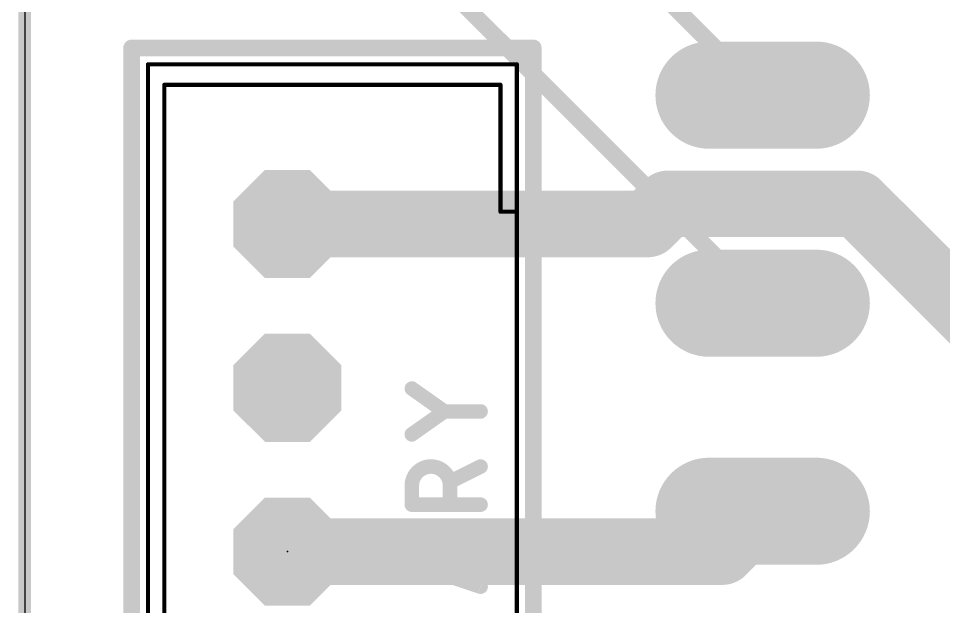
# Model space of a CAD drawing. Extents: x -0.1 to 41.6, y -0.1 to 60.7.
# Drawn here: x -0.08 to 11.21, y 6.33 to 13.51 of the extents above; entities that cross this region are included whole.
import ezdxf

# ---------------------------------------------------------------- set-up
doc = ezdxf.new("R2010")
doc.units = 0
for name, color, linetype in [('1', 12, 'CONTINUOUS'), ('16', 132, 'CONTINUOUS'), ('17', 110, 'CONTINUOUS'), ('20', 31, 'CONTINUOUS'), ('21', 253, 'CONTINUOUS'), ('23', 53, 'CONTINUOUS'), ('25', 253, 'CONTINUOUS'), ('51', 253, 'CONTINUOUS')]:
    doc.layers.add(name, color=color, linetype=linetype)

# ---------------------------------------------------------------- blocks, each defined once
blk = doc.blocks.new('OCTAGONP')
at = {"const_width": 0.5}
blk.add_lwpolyline([(-0.25, -0.1036), (-0.25, 0.1036), (-0.1036, 0.25), (0.1036, 0.25), (0.25, 0.1036), (0.25, -0.1036), (0.1036, -0.25), (-0.1036, -0.25), (-0.25, -0.1036), (-0.25, 0.1036)], dxfattribs=at)
blk = doc.blocks.new('LONGP100')
at = {"const_width": 1}
blk.add_lwpolyline([(-0.5, 0), (0.5, 0)], dxfattribs=at)
at = {"const_width": 0.5}
for points in [[(-0.5, 0.25, 1), (-0.5, -0.25)], [(0.5, -0.25, 1), (0.5, 0.25)]]:
    blk.add_lwpolyline(points, format="xyb", dxfattribs=at)

msp = doc.modelspace()

# ---------------------------------------------------------------- linework, layer by layer
at = {"layer": '1'}
for points, const_width in [([(0, 0), (0, 60.579)], 0.1524), ([(7.5998, 11), (7.8456, 11.2458)], 0.8128), ([(7.8456, 11.2458), (10.1584, 11.2458)], 0.8128), ([(10.1584, 11.2458), (13.1996, 8.2046)], 0.8128), ([(3.2037, 11), (7.5998, 11)], 0.8128), ([(8.509, 7), (9.002, 7.493)], 0.8128), ([(3.2037, 7), (8.509, 7)], 0.8128)]:
    msp.add_lwpolyline(points, dxfattribs=dict(at, const_width=const_width))
at = {"layer": '1', "const_width": 0.4064}
for points in [[(7.8456, 11.449, 1), (7.8456, 11.0426)], [(7.9893, 11.1021, 1), (7.702, 11.3895)], [(10.302, 11.3895, 1), (10.0147, 11.1021)], [(10.1584, 11.0426, 1), (10.1584, 11.449)], [(3.2037, 11.2032, 1), (3.2037, 10.7968)], [(7.5998, 10.7968, 1), (7.5998, 11.2032)], [(7.4562, 11.1437, 1), (7.7435, 10.8563)], [(9.1457, 7.3493, 1), (8.8583, 7.6367)], [(3.2037, 7.2032, 1), (3.2037, 6.7968)], [(8.3653, 7.1437, 1), (8.6527, 6.8563)], [(8.509, 6.7968, 1), (8.509, 7.2032)]]:
    msp.add_lwpolyline(points, format="xyb", dxfattribs=at)
at = {"layer": '16'}
for points, const_width in [([(0, 0), (0, 60.579)], 0.1524), ([(9.002, 12.573), (5.08, 16.495)], 0.2032), ([(9.002, 10.033), (5.08, 13.955)], 0.2032)]:
    msp.add_lwpolyline(points, dxfattribs=dict(at, const_width=const_width))
at = {"layer": '16', "const_width": 0.1016}
for points in [[(8.9661, 12.5371, 1), (9.0379, 12.6089)], [(8.9661, 9.9971, 1), (9.0379, 10.0689)]]:
    msp.add_lwpolyline(points, format="xyb", dxfattribs=at)
at = {"layer": '20'}
msp.add_line((0, 60.63), (0, 0), dxfattribs=at)
at = {"layer": '21', "const_width": 0.2032}
for points in [[(1.3037, 0.85), (1.3037, 13.15)], [(1.3037, 13.15), (6.2037, 13.15)], [(6.2037, 13.15), (6.2037, 0.85)]]:
    msp.add_lwpolyline(points, dxfattribs=at)
at = {"layer": '21', "const_width": 0.1016}
for points in [[(1.3545, 13.15, 1), (1.2529, 13.15)], [(1.3037, 13.2008, 1), (1.3037, 13.0992)], [(6.2545, 13.15, 1), (6.1529, 13.15)], [(6.2037, 13.0992, 1), (6.2037, 13.2008)]]:
    msp.add_lwpolyline(points, format="xyb", dxfattribs=at)
at = {"layer": '23'}
msp.add_point((3.2037, 7), dxfattribs=at)
at = {"layer": '25', "const_width": 0.1778}
for points in [[(5.1184, 8.7114), (4.7226, 8.9908)], [(4.7226, 8.432), (5.1184, 8.7114)], [(5.5608, 8.7114), (5.1184, 8.7114)], [(5.5608, 8.0392), (5.1883, 7.8529)], [(4.7226, 7.5735), (4.7226, 7.8063)], [(5.1883, 7.8063), (5.1883, 7.5735)], [(5.5608, 7.5735), (4.7226, 7.5735)], [(4.7226, 6.8521), (5.5608, 7.1315)], [(5.3513, 7.0616), (5.3513, 6.6425)], [(5.5608, 6.5727), (4.7226, 6.8521)]]:
    msp.add_lwpolyline(points, dxfattribs=at)
at = {"layer": '25'}
for points, const_width in [([(4.7483, 9.0271, 1), (4.697, 8.9544)], 0.0889), ([(5.1184, 8.7558, 1), (5.1184, 8.6669)], 0.0889), ([(5.1441, 8.675, 1), (5.0928, 8.7477)], 0.0889), ([(5.0928, 8.675, 1), (5.1441, 8.7477)], 0.0889), ([(5.5608, 8.6669, 1), (5.5608, 8.7558)], 0.0889), ([(4.697, 8.4683, 1), (4.7483, 8.3956)], 0.0889), ([(5.1883, 7.8063, 1), (4.7226, 7.8063)], 0.1778), ([(5.5807, 7.9994, 1), (5.5409, 8.0789)], 0.0889), ([(5.1684, 7.8927, 1), (5.2082, 7.8132)], 0.0889), ([(4.7671, 7.8063, 1), (4.6782, 7.8063)], 0.0889), ([(4.6782, 7.8063, 1), (4.7671, 7.8063)], 0.0889), ([(5.2327, 7.8063, 1), (5.1438, 7.8063)], 0.0889), ([(5.1438, 7.8063, 1), (5.2327, 7.8063)], 0.0889), ([(4.7226, 7.618, 1), (4.7226, 7.5291)], 0.0889), ([(4.6782, 7.5735, 1), (4.7671, 7.5735)], 0.0889), ([(5.1438, 7.5735, 1), (5.2327, 7.5735)], 0.0889), ([(5.5608, 7.5291, 1), (5.5608, 7.618)], 0.0889), ([(5.3957, 7.0616, 1), (5.3068, 7.0616)], 0.0889), ([(5.5749, 7.0893, 1), (5.5468, 7.1737)], 0.0889), ([(4.7367, 6.8943, 1), (4.7086, 6.8099)], 0.0889), ([(4.7086, 6.8943, 1), (4.7367, 6.8099)], 0.0889), ([(5.3068, 6.6425, 1), (5.3957, 6.6425)], 0.0889), ([(5.5468, 6.5305, 1), (5.5749, 6.6149)], 0.0889)]:
    msp.add_lwpolyline(points, format="xyb", dxfattribs=dict(at, const_width=const_width))
at = {"layer": '51', "const_width": 0.0508}
for points in [[(1.5037, 1.05), (1.5037, 12.95)], [(1.5037, 12.95), (6.0037, 12.95)], [(6.0037, 12.95), (6.0037, 11.15)], [(1.7037, 12.7), (1.7037, 1.3)], [(5.8037, 12.7), (1.7037, 12.7)], [(5.8037, 12.7), (5.8037, 11.15)], [(6.0037, 11.15), (5.8037, 11.15)], [(6.0037, 11.15), (6.0037, 2.85)]]:
    msp.add_lwpolyline(points, dxfattribs=at)
at = {"layer": '51', "const_width": 0.0254}
for points in [[(1.5164, 12.95, 1), (1.491, 12.95)], [(1.5037, 12.9627, 1), (1.5037, 12.9373)], [(6.0164, 12.95, 1), (5.991, 12.95)], [(6.0037, 12.9373, 1), (6.0037, 12.9627)], [(1.7164, 12.7, 1), (1.691, 12.7)], [(1.7037, 12.7127, 1), (1.7037, 12.6873)], [(5.8164, 12.7, 1), (5.791, 12.7)], [(5.8037, 12.6873, 1), (5.8037, 12.7127)], [(5.8037, 11.1627, 1), (5.8037, 11.1373)], [(6.0164, 11.15, 1), (5.991, 11.15)], [(6.0037, 11.1373, 1), (6.0037, 11.1627)], [(5.791, 11.15, 1), (5.8164, 11.15)], [(5.991, 11.15, 1), (6.0164, 11.15)]]:
    msp.add_lwpolyline(points, format="xyb", dxfattribs=at)

# ---------------------------------------------------------------- block references
at = {"layer": '17', "rotation": 180}
for name, p, xscale, yscale in [('LONGP100', (9.002, 12.573), 1.308, 1.308), ('LONGP100', (9.002, 12.573), 1.308, 1.308), ('OCTAGONP', (3.2037, 11), 1.3208, 1.3208), ('OCTAGONP', (3.2037, 11), 1.3208, 1.3208), ('LONGP100', (9.002, 10.033), 1.308, 1.308), ('LONGP100', (9.002, 10.033), 1.308, 1.308), ('OCTAGONP', (3.2037, 9), 1.3208, 1.3208), ('OCTAGONP', (3.2037, 9), 1.3208, 1.3208), ('LONGP100', (9.002, 7.493), 1.308, 1.308), ('LONGP100', (9.002, 7.493), 1.308, 1.308), ('OCTAGONP', (3.2037, 7), 1.3208, 1.3208), ('OCTAGONP', (3.2037, 7), 1.3208, 1.3208)]:
    msp.add_blockref(name, p, dxfattribs=dict(at, xscale=xscale, yscale=yscale))

doc.saveas('drawing.dxf')
